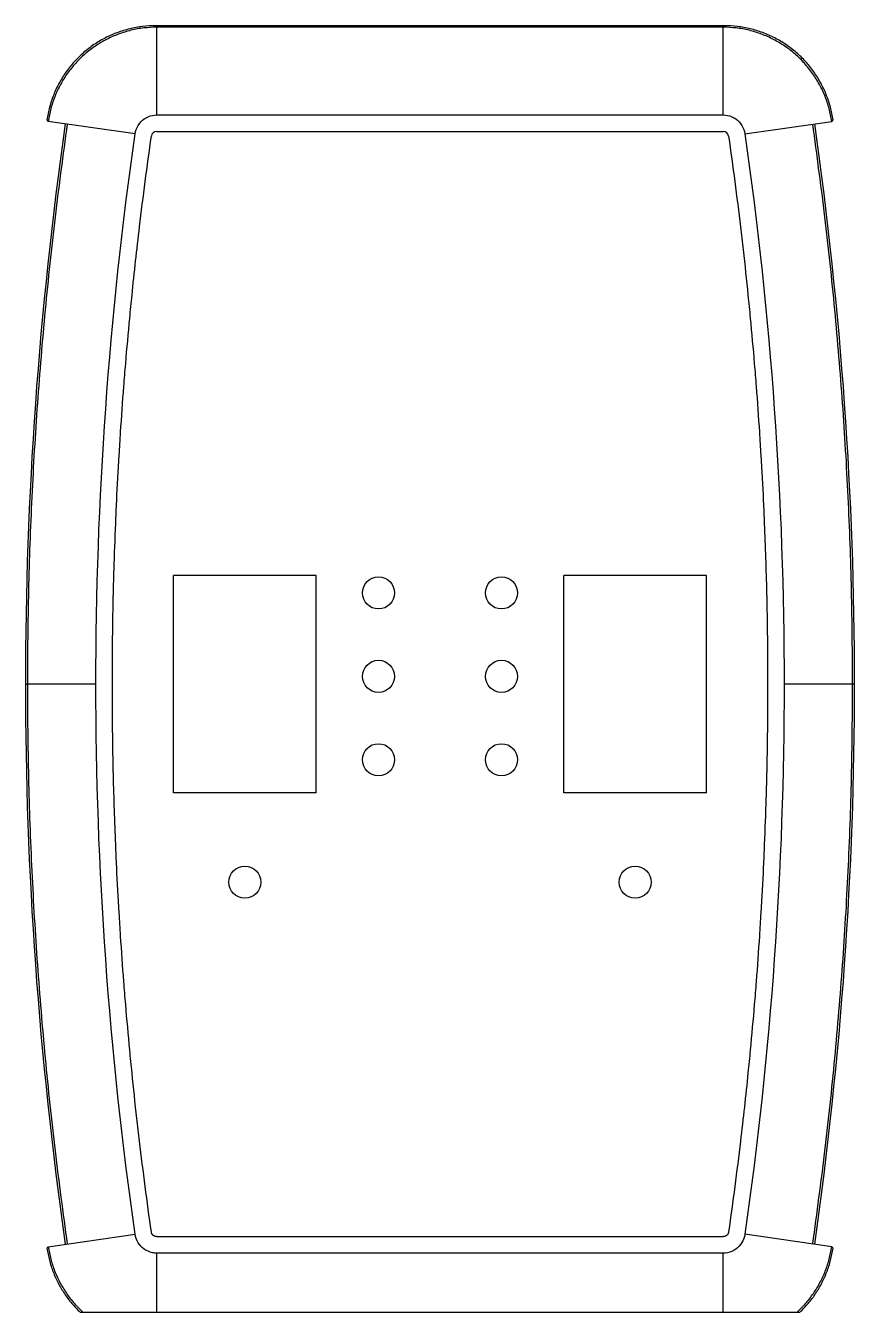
# Model space of a CAD drawing. Extents: x 7.02 to 9.99, y 1.72 to 6.33.
import ezdxf

# ---------------------------------------------------------------- set-up
doc = ezdxf.new("R2010")
doc.units = 0
doc.header["$LTSCALE"] = 0.5
doc.layers.add('TANGENT_LINES', color=7, linetype='CONTINUOUS')
doc.layers.add('VISIBLE', color=7, linetype='CONTINUOUS')

msp = doc.modelspace()

# ---------------------------------------------------------------- linework, layer by layer
at = {"layer": 'TANGENT_LINES'}
for p, q in [((7.4893, 6.327), (7.4848, 6.3322)), ((7.4893, 6.0122), (7.4893, 6.327)), ((9.5212, 6.327), (7.4893, 6.327)), ((9.5257, 6.3322), (9.5212, 6.327)), ((9.5212, 6.0122), (9.5212, 6.327)), ((7.4893, 6.0122), (9.5212, 6.0122)), ((7.0191, 3.9707), (7.0249, 3.9707)), ((7.2708, 3.9707), (7.0249, 3.9707)), ((9.9856, 3.9707), (9.7397, 3.9707)), ((9.9914, 3.9707), (9.9856, 3.9707)), ((9.5212, 1.9291), (7.4893, 1.9291)), ((7.4893, 1.717), (7.4893, 1.9291)), ((9.5212, 1.717), (9.5212, 1.9291))]:
    msp.add_line(p, q, dxfattribs=at)
for points, knots in [([(7.4893, 6.327), (7.4737, 6.3264), (7.4424, 6.3253), (7.3965, 6.3165), (7.3515, 6.3028), (7.3086, 6.2838), (7.2684, 6.2601), (7.231, 6.2313), (7.1976, 6.1986), (7.1682, 6.1622), (7.1431, 6.1222), (7.1233, 6.0799), (7.1081, 6.0355), (7.1026, 6.0045), (7.0998, 5.989)], [0, 0, 0, 0, 0.083372, 0.166511, 0.24997, 0.333255, 0.416409, 0.499923, 0.583164, 0.666372, 0.749902, 0.833092, 0.916343, 1, 1, 1, 1]), ([(9.9107, 5.989), (9.9079, 6.0044), (9.9024, 6.0352), (9.8872, 6.0794), (9.8673, 6.1221), (9.8424, 6.1618), (9.8133, 6.1983), (9.7795, 6.2313), (9.7424, 6.2597), (9.7022, 6.2837), (9.6591, 6.3029), (9.6144, 6.3165), (9.5684, 6.3253), (9.5369, 6.3264), (9.5212, 6.327)], [0, 0, 0, 0, 0.083379, 0.166522, 0.249986, 0.333273, 0.416429, 0.499944, 0.583185, 0.666391, 0.749918, 0.833105, 0.916349, 1, 1, 1, 1]), ([(7.4114, 5.9446), (7.4129, 5.9552), (7.4185, 5.9707), (7.4349, 5.9921), (7.4572, 6.0078), (7.4787, 6.0122), (7.4893, 6.0122)], [0, 0, 0, 0, 0.0811823, 0.1217734, 0.2029557, 0.284138, 0.284138, 0.284138, 0.284138]), ([(9.5212, 6.0122), (9.5318, 6.0122), (9.548, 6.0089), (9.5715, 5.9957), (9.5902, 5.9758), (9.5976, 5.9552), (9.5991, 5.9446)], [0, 0, 0, 0, 0.0811823, 0.1217734, 0.2029557, 0.284138, 0.284138, 0.284138, 0.284138]), ([(7.1679, 5.9793), (7.1529, 5.8684), (7.1228, 5.6467), (7.0876, 5.3126), (7.0595, 4.9777), (7.0397, 4.6423), (7.0272, 4.3065), (7.0256, 4.0826), (7.0249, 3.9707)], [0, 0, 0, 0, 0.166606, 0.333272, 0.499969, 0.666673, 0.833358, 1, 1, 1, 1]), ([(9.9856, 3.9707), (9.9848, 4.0826), (9.9833, 4.3065), (9.9708, 4.6423), (9.9509, 4.9777), (9.9229, 5.3126), (9.8876, 5.6467), (9.8576, 5.8684), (9.8425, 5.9793)], [0, 0, 0, 0, 0.166642, 0.333327, 0.500031, 0.666728, 0.833394, 1, 1, 1, 1]), ([(7.0249, 3.9707), (7.0256, 3.8587), (7.0272, 3.6349), (7.0397, 3.2991), (7.0595, 2.9636), (7.0876, 2.6287), (7.1228, 2.2947), (7.1529, 2.0729), (7.1679, 1.962)], [0, 0, 0, 0, 0.166642, 0.333327, 0.500031, 0.666728, 0.833394, 1, 1, 1, 1]), ([(9.8425, 1.962), (9.8576, 2.0729), (9.8876, 2.2947), (9.9229, 2.6287), (9.9509, 2.9636), (9.9708, 3.2991), (9.9833, 3.6349), (9.9848, 3.8587), (9.9856, 3.9707)], [0, 0, 0, 0, 0.166606, 0.333272, 0.499969, 0.666673, 0.833358, 1, 1, 1, 1]), ([(7.4893, 1.9291), (7.484, 1.9291), (7.4679, 1.9308), (7.4429, 1.9416), (7.4203, 1.9655), (7.4129, 1.9862), (7.4114, 1.9967)], [0, 0, 0, 0, 0.0405911, 0.1217734, 0.2029557, 0.284138, 0.284138, 0.284138, 0.284138]), ([(9.5991, 1.9967), (9.5983, 1.9914), (9.5944, 1.9757), (9.5802, 1.9525), (9.5533, 1.9335), (9.5318, 1.9291), (9.5212, 1.9291)], [0, 0, 0, 0, 0.0405911, 0.1217734, 0.2029557, 0.284138, 0.284138, 0.284138, 0.284138]), ([(7.0998, 1.9523), (7.1024, 1.9375), (7.1077, 1.9078), (7.1221, 1.8651), (7.1409, 1.8239), (7.1644, 1.785), (7.192, 1.7487), (7.2136, 1.7276), (7.2245, 1.717)], [0, 0, 0, 0, 0.166535, 0.332579, 0.49921, 0.666111, 0.833097, 1, 1, 1, 1]), ([(9.786, 1.717), (9.7968, 1.7275), (9.8184, 1.7486), (9.8456, 1.7844), (9.8692, 1.8231), (9.8882, 1.8644), (9.9027, 1.9076), (9.908, 1.9374), (9.9107, 1.9523)], [0, 0, 0, 0, 0.166504, 0.332517, 0.499122, 0.666072, 0.83308, 1, 1, 1, 1])]:
    msp.add_open_spline(points, degree=3, knots=knots, dxfattribs=at)
at = {"layer": 'VISIBLE'}
for p, q in [((9.5257, 6.3322), (7.4848, 6.3322)), ((7.0953, 5.9943), (7.0998, 5.989)), ((7.4114, 5.9446), (7.0998, 5.989)), ((9.5991, 5.9446), (9.9107, 5.989)), ((9.9107, 5.989), (9.9152, 5.9943)), ((7.4893, 5.9532), (9.5212, 5.9532)), ((8.0611, 4.3604), (7.5493, 4.3604)), ((7.5493, 3.5809), (7.5493, 4.3604)), ((8.0611, 3.5809), (8.0611, 4.3604)), ((9.4611, 4.3604), (8.9493, 4.3604)), ((8.9493, 3.5809), (8.9493, 4.3604)), ((9.4611, 3.5809), (9.4611, 4.3604)), ((8.0611, 3.5809), (7.5493, 3.5809)), ((9.4611, 3.5809), (8.9493, 3.5809)), ((7.0998, 1.9523), (7.4114, 1.9967)), ((9.5212, 1.9882), (7.4893, 1.9882)), ((9.9107, 1.9523), (9.5991, 1.9967)), ((7.0998, 1.9523), (7.0953, 1.947)), ((9.9152, 1.947), (9.9107, 1.9523)), ((7.2141, 1.717), (7.2244, 1.717)), ((7.2245, 1.717), (7.3206, 1.717)), ((7.3206, 1.717), (7.4893, 1.717)), ((7.4893, 1.717), (9.5212, 1.717)), ((9.5212, 1.717), (9.6897, 1.717)), ((9.6897, 1.717), (9.786, 1.717)), ((9.786, 1.717), (9.7964, 1.717))]:
    msp.add_line(p, q, dxfattribs=at)
for centre in [(8.2848, 4.2974), (8.7257, 4.2974), (8.2848, 3.9982), (8.7257, 3.9982), (8.2848, 3.699), (8.7257, 3.699), (7.8052, 3.26), (9.2052, 3.26)]:
    msp.add_circle(centre, 0.0575, dxfattribs=at)
for centre, start, end in [((7.4892, 5.9336), 89.7866, 172.0054), ((9.5212, 5.9336), 7.9099, 90.0998)]:
    msp.add_arc(centre, 0.0196, start, end, dxfattribs=at)
at = {"layer": 'VISIBLE', "extrusion": (0, 0, -1)}
for centre, major_axis, start_param, end_param in [((14.4294, 4.9698), (-1.4467, -9.906), 1.367296, 1.565836), ((2.5811, 4.9698), (1.4467, -9.906), 4.717349, 4.915889), ((14.4294, 2.9715), (1.4467, -9.906), 1.575756, 1.774296), ((2.5811, 2.9715), (-1.4467, -9.906), 4.508889, 4.707429)]:
    msp.add_ellipse(centre, major_axis=major_axis, ratio=0.707747, start_param=start_param, end_param=end_param, dxfattribs=at)
at = {"layer": 'VISIBLE'}
for points, knots in [([(7.4848, 6.3322), (7.4692, 6.3317), (7.4381, 6.3306), (7.3921, 6.3219), (7.3468, 6.308), (7.3036, 6.289), (7.2634, 6.2652), (7.2263, 6.2365), (7.1926, 6.2037), (7.1634, 6.1673), (7.1385, 6.1273), (7.1185, 6.0848), (7.1035, 6.0405), (7.098, 6.0098), (7.0953, 5.9943)], [0, 0, 0, 0, 0.083221, 0.166385, 0.250089, 0.333682, 0.416829, 0.500131, 0.583544, 0.66667, 0.750107, 0.83355, 0.916648, 1, 1, 1, 1]), ([(9.9152, 5.9943), (9.9125, 6.0097), (9.907, 6.0404), (9.8919, 6.0847), (9.8718, 6.1275), (9.8468, 6.1676), (9.8175, 6.204), (9.7839, 6.2368), (9.7467, 6.2654), (9.7065, 6.2892), (9.6634, 6.3082), (9.6185, 6.322), (9.5725, 6.3306), (9.5413, 6.3317), (9.5257, 6.3322)], [0, 0, 0, 0, 0.083222, 0.166387, 0.250092, 0.333686, 0.416835, 0.500141, 0.583553, 0.666681, 0.750121, 0.833564, 0.916658, 1, 1, 1, 1]), ([(7.3298, 3.9707), (7.3298, 4.0254), (7.3305, 4.1349), (7.3329, 4.2718), (7.3366, 4.4087), (7.3405, 4.5182), (7.3466, 4.6551), (7.3525, 4.7645), (7.361, 4.9013), (7.3688, 5.0106), (7.3798, 5.1472), (7.3896, 5.2564), (7.4056, 5.42), (7.4296, 5.6378), (7.4544, 5.8279), (7.4699, 5.9363)], [0, 0, 0, 0, 0.41888, 0.837761, 1.047201, 1.466081, 1.675521, 2.094402, 2.303842, 2.722722, 2.932162, 3.351043, 3.560483, 4.188803, 5.026564, 5.026564, 5.026564, 5.026564]), ([(9.5406, 5.9363), (9.5483, 5.8821), (9.5632, 5.7736), (9.5801, 5.6377), (9.5959, 5.5017), (9.6075, 5.3927), (9.6209, 5.2564), (9.6307, 5.1472), (9.6416, 5.0106), (9.6495, 4.9013), (9.658, 4.7645), (9.6639, 4.6551), (9.6712, 4.4908), (9.6784, 4.2718), (9.6807, 4.0801), (9.6807, 3.9707)], [0, 0, 0, 0, 0.41888, 0.837761, 1.047201, 1.466081, 1.675521, 2.094402, 2.303842, 2.722722, 2.932162, 3.351043, 3.560483, 4.188803, 5.026564, 5.026564, 5.026564, 5.026564]), ([(7.4699, 2.005), (7.4621, 2.0592), (7.4473, 2.1677), (7.4304, 2.3036), (7.4146, 2.4397), (7.4029, 2.5486), (7.3896, 2.685), (7.3798, 2.7942), (7.3688, 2.9307), (7.361, 3.0401), (7.3525, 3.1768), (7.3466, 3.2863), (7.3393, 3.4505), (7.3321, 3.6695), (7.3298, 3.8612), (7.3298, 3.9707)], [0, 0, 0, 0, 0.41888, 0.837761, 1.047201, 1.466081, 1.675521, 2.094402, 2.303842, 2.722722, 2.932162, 3.351043, 3.560483, 4.188803, 5.026564, 5.026564, 5.026564, 5.026564]), ([(9.6807, 3.9707), (9.6807, 3.9159), (9.68, 3.8064), (9.6776, 3.6695), (9.6739, 3.5326), (9.67, 3.4231), (9.6639, 3.2863), (9.658, 3.1768), (9.6495, 3.0401), (9.6416, 2.9307), (9.6307, 2.7942), (9.6209, 2.685), (9.6049, 2.5214), (9.5809, 2.3035), (9.5561, 2.1134), (9.5406, 2.005)], [0, 0, 0, 0, 0.41888, 0.837761, 1.047201, 1.466081, 1.675521, 2.094402, 2.303842, 2.722722, 2.932162, 3.351043, 3.560483, 4.188803, 5.026564, 5.026564, 5.026564, 5.026564]), ([(7.4893, 1.9882), (7.4886, 1.9882), (7.4871, 1.9883), (7.4851, 1.9886), (7.4833, 1.9891), (7.4822, 1.9895), (7.4811, 1.99), (7.4804, 1.9903), (7.4795, 1.9908), (7.4785, 1.9914), (7.4771, 1.9924), (7.4758, 1.9935), (7.4747, 1.9947), (7.474, 1.9954), (7.4736, 1.9961), (7.4734, 1.9964), (7.473, 1.9968), (7.4727, 1.9973), (7.4723, 1.9981), (7.4719, 1.9987), (7.4715, 1.9996), (7.4711, 2.0003), (7.4708, 2.0011), (7.4706, 2.0017), (7.4705, 2.0023), (7.4704, 2.0026), (7.4702, 2.0032), (7.47, 2.004), (7.4699, 2.0047), (7.4699, 2.005)], [0, 0, 0, 0, 0.0236782, 0.0473563, 0.0591954, 0.076954, 0.0828736, 0.0947127, 0.1006322, 0.1183908, 0.1302299, 0.1539081, 0.1657471, 0.180546, 0.1835058, 0.1894253, 0.1923851, 0.2012644, 0.2071839, 0.219023, 0.2249426, 0.2367816, 0.2427012, 0.2515805, 0.2545403, 0.2604598, 0.2634196, 0.2722989, 0.284138, 0.284138, 0.284138, 0.284138]), ([(9.5406, 2.005), (9.5405, 2.0043), (9.5402, 2.0028), (9.5396, 2.0009), (9.5389, 1.9992), (9.5383, 1.9982), (9.5377, 1.9972), (9.5373, 1.9965), (9.5366, 1.9957), (9.5359, 1.9948), (9.5347, 1.9935), (9.5335, 1.9925), (9.5321, 1.9915), (9.5313, 1.9909), (9.5306, 1.9906), (9.5303, 1.9904), (9.5298, 1.9901), (9.5292, 1.9899), (9.5284, 1.9895), (9.5277, 1.9893), (9.5268, 1.989), (9.526, 1.9888), (9.5252, 1.9886), (9.5246, 1.9885), (9.524, 1.9884), (9.5236, 1.9883), (9.523, 1.9883), (9.5222, 1.9882), (9.5216, 1.9882), (9.5212, 1.9882)], [0, 0, 0, 0, 0.0236782, 0.0473563, 0.0591954, 0.076954, 0.0828736, 0.0947127, 0.1006322, 0.1183908, 0.1302299, 0.1539081, 0.1657471, 0.180546, 0.1835058, 0.1894253, 0.1923851, 0.2012644, 0.2071839, 0.219023, 0.2249426, 0.2367816, 0.2427012, 0.2515805, 0.2545403, 0.2604598, 0.2634196, 0.2722989, 0.284138, 0.284138, 0.284138, 0.284138]), ([(7.0953, 1.947), (7.0978, 1.9326), (7.1029, 1.9038), (7.1167, 1.8619), (7.1347, 1.8217), (7.1571, 1.7837), (7.1833, 1.7483), (7.2039, 1.7274), (7.2141, 1.717)], [0, 0, 0, 0, 0.166537, 0.33324, 0.500001, 0.666829, 0.833518, 1, 1, 1, 1]), ([(9.7964, 1.717), (9.8066, 1.7274), (9.8272, 1.7483), (9.8534, 1.7837), (9.8758, 1.8217), (9.8938, 1.8619), (9.9076, 1.9038), (9.9126, 1.9326), (9.9152, 1.947)], [0, 0, 0, 0, 0.166499, 0.333206, 0.499997, 0.666795, 0.833481, 1, 1, 1, 1])]:
    msp.add_open_spline(points, degree=3, knots=knots, dxfattribs=at)
for points in [[(7.0191, 3.9707), (7.0191, 4.6405), (7.0668, 5.3102), (7.1622, 5.9801)], [(9.8483, 5.9801), (9.9437, 5.3102), (9.9914, 4.6405), (9.9914, 3.9707)], [(7.1622, 1.9612), (7.0668, 2.6311), (7.0191, 3.3009), (7.0191, 3.9707)], [(9.9914, 3.9707), (9.9914, 3.3009), (9.9437, 2.6311), (9.8483, 1.9612)]]:
    msp.add_open_spline(points, degree=3, dxfattribs=at)

doc.saveas('drawing.dxf')
